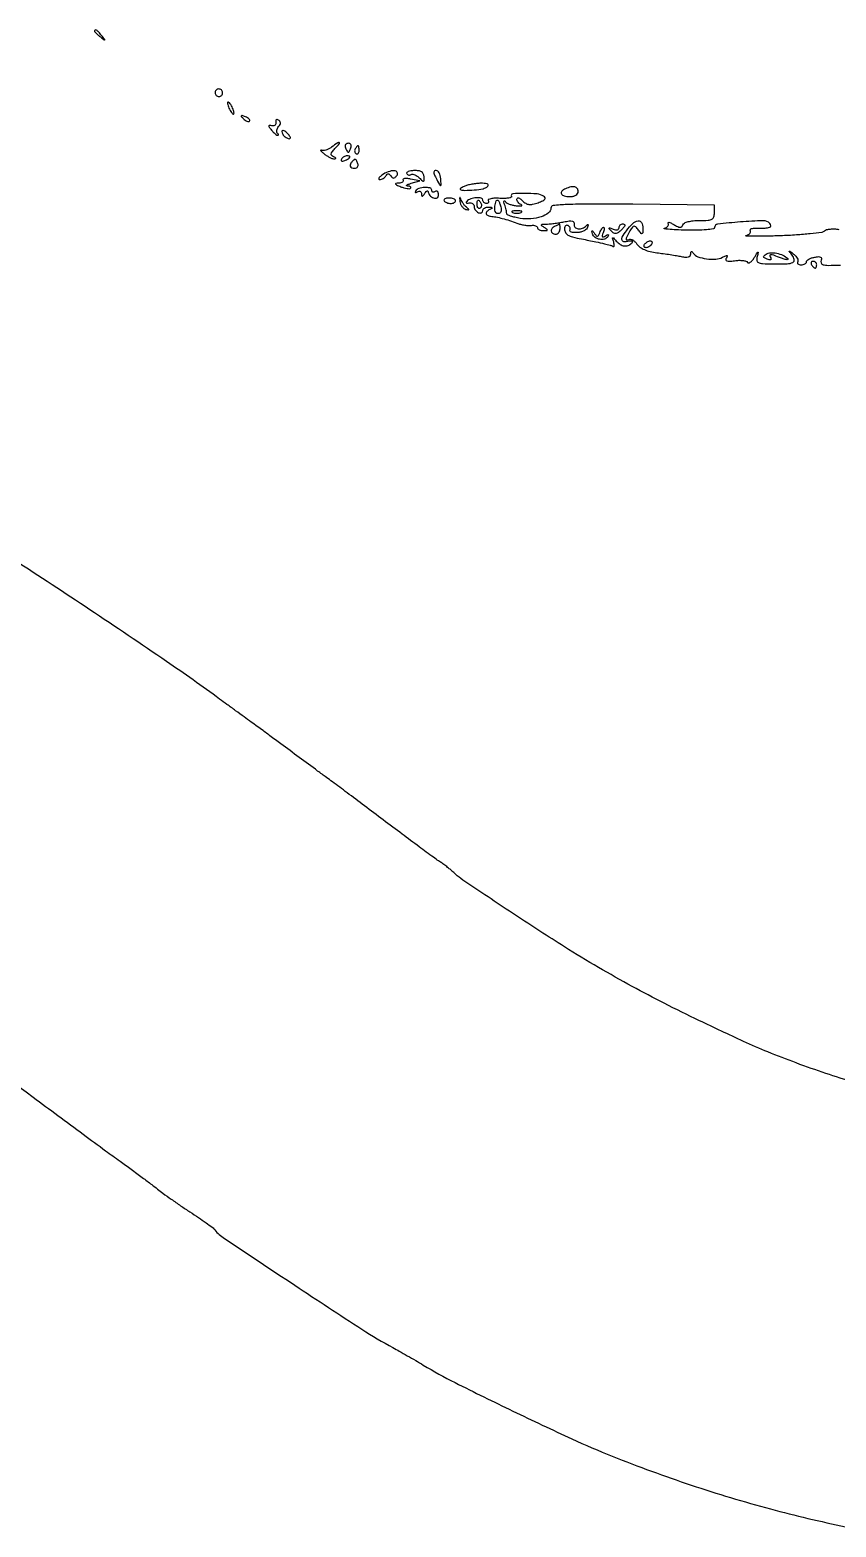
# Model space of a CAD drawing. Extents: x 123 to 7564, y 148 to 3762.
# Drawn here: x 3911.1 to 4147.7, y 2007.4 to 2446.9 of the extents above; entities that cross this region are included whole.
import ezdxf

# ---------------------------------------------------------------- set-up
doc = ezdxf.new("R2010")
doc.units = 0

msp = doc.modelspace()

# ---------------------------------------------------------------- linework, layer by layer
for points in [[(3930, 2446.622445, 0.184603), (3930.08115, 2446.410139, 0.013803), (3930.514062, 2445.952641, 0.017649), (3931.079598, 2445.425681, 0.012436), (3931.75, 2444.872445, 0.001576), (3932.879507, 2443.99236, 0.377591), (3933, 2444, 0.377591), (3933.00764, 2444.120493, 0.001576), (3932.127555, 2445.25, 0.017685), (3931.23668, 2446.306759, 0.065617), (3930.573889, 2446.869516, 0.241985), (3930.193395, 2446.90695, 0.307699)], [(3965.552786, 2429.08541, 0.099038), (3965.401684, 2428.679226, 0.097945), (3965.417584, 2428.244476, 0.097945), (3965.597789, 2427.848514, 0.099038), (3965.91459, 2427.552786, 0.099038), (3966.320774, 2427.401684, 0.097945), (3966.755524, 2427.417584, 0.097945), (3967.151486, 2427.597789, 0.099038), (3967.447214, 2427.91459, 0.099038), (3967.598316, 2428.320774, 0.097945), (3967.582416, 2428.755524, 0.097945), (3967.402211, 2429.151486, 0.099038), (3967.08541, 2429.447214, 0.099038), (3966.679226, 2429.598316, 0.097945), (3966.244476, 2429.582416, 0.097945), (3965.848514, 2429.402211, 0.099038)], [(3969.030626, 2425.5, 0.067616), (3969.096832, 2425.012663, 0.024967), (3969.315379, 2424.353125, 0.024204), (3969.628962, 2423.647707, 0.026766), (3970, 2423, 0.027796), (3970.374359, 2422.485814, 0.102785), (3970.684621, 2422.234375, 0.335455), (3970.877628, 2422.267727, 0.190341), (3970.969374, 2422.5, 0.067616), (3970.903168, 2422.987337, 0.024967), (3970.684621, 2423.646875, 0.024204), (3970.371038, 2424.352293, 0.026766), (3970, 2425, 0.027796), (3969.625641, 2425.514186, 0.102785), (3969.315379, 2425.765625, 0.335455), (3969.122372, 2425.732273, 0.190341)], [(3973.733333, 2420.875912, 0.043285), (3974.246577, 2420.441312, 0.063152), (3974.768815, 2420.162781, 0.082976), (3975.220211, 2420.072099, 0.20742), (3975.526461, 2420.193128, 0.278911), (3975.59249, 2420.461316, 0.120343), (3975.395085, 2420.789051, 0.070189), (3974.940734, 2421.133723, 0.036269), (3974.293128, 2421.435707, 0.008399), (3973.336218, 2421.78179, 0.286372), (3973.111181, 2421.729672, 0.400052), (3973.106486, 2421.536448, 0.011214)], [(3983.225223, 2419.82433, -0.108911), (3983.219269, 2419.343666, -0.15485), (3983.002373, 2418.979034, -0.144782), (3982.601402, 2418.790579, -0.091361), (3982.080727, 2418.806424, 0.031381), (3981.364492, 2418.914597, 0.409962), (3981.176371, 2418.759025, 0.189494), (3981.272514, 2418.415455, 0.011331), (3981.953172, 2417.556424, 0.019154), (3982.487619, 2416.960456, 0.024574), (3983.025313, 2416.4572, 0.02371), (3983.502711, 2416.089908, 0.153275), (3983.789111, 2416, 0.192334), (3983.93555, 2416.058494, 0.250541), (3983.980183, 2416.193285, 0.114225), (3983.891063, 2416.404856, 0.039836), (3983.675343, 2416.657991, -0.162415), (3983.502496, 2417.003915, -0.084854), (3983.516102, 2417.49076, -0.069559), (3983.708308, 2418.040868, -0.054477), (3984.057234, 2418.568963, 0.049038), (3984.467369, 2419.175291, 0.129259), (3984.590854, 2419.680689, 0.161471), (3984.440012, 2420.110346, 0.090095), (3984.023782, 2420.485302, 0.090016), (3983.634872, 2420.63795, 0.225165), (3983.346455, 2420.564776, 0.200483), (3983.198445, 2420.283003, 0.073263)], [(3985, 2417.098444, 0.157897), (3985.254536, 2416.312518, 0.069007), (3986.021539, 2415.512308, 0.076948), (3986.892915, 2415.018937, 0.301864), (3987.465672, 2415.149864, 0.297152), (3987.505656, 2415.367062, 0.045304), (3987.28958, 2415.775917, 0.03842), (3986.911277, 2416.269923, 0.023968), (3986.399141, 2416.789427, 0.036357), (3985.861158, 2417.217338, 0.09576), (3985.410998, 2417.412089, 0.218285), (3985.126309, 2417.350678, 0.236389)], [(3999.602678, 2412.50023, -0.042604), (3998.795203, 2411.990858, -0.047031), (3997.938783, 2411.645188, -0.052522), (3997.1603, 2411.499757, -0.13498), (3996.602678, 2411.60619, 0.185918), (3996.424198, 2411.622171, 0.538128), (3996.394119, 2411.526657, 0.042464), (3996.755989, 2411.151332, 0.009347), (3997.44113, 2410.574157, 0.026437), (3998.262032, 2409.977485, 0.02833), (3999.123096, 2409.4856, 0.02946), (3999.905028, 2409.151803, 0.105131), (4000.44113, 2409.078947, 0.076413), (4000.745114, 2409.149146, 0.419002), (4000.803812, 2409.288853, 0.17224), (4000.635731, 2409.474071, 0.028013), (4000.188869, 2409.682658, -0.104333), (3999.651135, 2410.04163, -0.239424), (3999.509236, 2410.493527, -0.121126), (3999.779215, 2411.12014, -0.02192), (4000.593857, 2412.10371, 0.007432), (4001.916712, 2413.609851, 0.513035), (4001.847369, 2413.890527, 0.257072), (4001.408882, 2413.836453, 0.005496)], [(4003.70233, 2412.333333, 0.017491), (4003.919139, 2411.822506, 0.025698), (4004.1477, 2411.391667, 0.023571), (4004.361132, 2411.070313, 0.238735), (4004.5, 2411, 0.238735), (4004.638868, 2411.070313, 0.023571), (4004.8523, 2411.391667, 0.025698), (4005.080861, 2411.822506, 0.017491), (4005.29767, 2412.333333, 0.090826), (4005.393034, 2412.842204, 0.136649), (4005.27441, 2413.275, 0.147408), (4004.958817, 2413.56256, 0.112027), (4004.5, 2413.666667, 0.112027), (4004.041183, 2413.56256, 0.147408), (4003.72559, 2413.275, 0.136649), (4003.606966, 2412.842204, 0.090826)], [(4006.542705, 2412.069098, 0.090093), (4006.387618, 2411.673795, 0.095385), (4006.385962, 2411.257398, 0.099739), (4006.536973, 2410.88478, 0.108766), (4006.817021, 2410.613087, 0.158515), (4007.139071, 2410.534562, 0.191218), (4007.417083, 2410.669932, 0.126631), (4007.605052, 2411.024148, 0.059057), (4007.666667, 2411.543989, 0.019984), (4007.623697, 2412.618676, 0.269722), (4007.40792, 2412.929499, 0.350126), (4007.086603, 2412.852054, 0.02679)], [(4002.507079, 2409.011454, 0.1144), (4002.393111, 2408.674071, 0.32948), (4002.512472, 2408.474315, 0.155351), (4002.868281, 2408.443138, 0.036408), (4003.448062, 2408.618443, 0.029964), (4004.51997, 2409.105273, 0.168622), (4004.942608, 2409.558518, 0.444011), (4004.798253, 2409.882327, 0.079093), (4004.059017, 2410, 0.088797), (4003.65395, 2409.927491, 0.053277), (4003.21498, 2409.709615, 0.051183), (4002.810572, 2409.389589, 0.061454)], [(4005.666667, 2408.333333, 0.075767), (4005.105548, 2407.570418, 0.212203), (4005.063598, 2406.923006, 0.224636), (4005.51196, 2406.483553, 0.08355), (4006.404659, 2406.333333, 0.102873), (4006.900588, 2406.43646, 0.143627), (4007.246403, 2406.725, 0.141557), (4007.384632, 2407.158173, 0.098834), (4007.29767, 2407.666667, 0.015266), (4006.888464, 2408.642858, 0.191104), (4006.605137, 2408.915225, 0.269789), (4006.269604, 2408.868281, 0.029849)], [(4014.37606, 2404.285714, 0.028497), (4013.773326, 2403.789926, 0.093328), (4013.466805, 2403.377679, 0.289036), (4013.494808, 2403.122974, 0.228496), (4013.749853, 2403, 0.083631), (4014.233511, 2403.081467, 0.053441), (4014.750338, 2403.325112, 0.052023), (4015.2204, 2403.68339, 0.065596), (4015.565983, 2404.106763, -0.056087), (4015.925015, 2404.56403, -0.209739), (4016.256692, 2404.696361, -0.19837), (4016.591749, 2404.54451, -0.050053), (4016.963271, 2404.059428, 0.075523), (4017.360285, 2403.592202, 0.206287), (4017.764702, 2403.463175, 0.156241), (4018.218111, 2403.659167, 0.040043), (4018.782875, 2404.23838, 0.308127), (4018.867181, 2405.12378, 0.27063), (4018.057647, 2405.608311, 0.093349), (4016.214436, 2405.281622, 0.067552)], [(4021.65585, 2404.747829, 0.108142), (4021.905037, 2404.490344, 0.099652), (4022.246278, 2404.351001, 0.095563), (4022.627201, 2404.351579, 0.090624), (4022.988479, 2404.492879, -0.174329), (4023.423872, 2404.584946, -0.065167), (4024.035263, 2404.417743, -0.05447), (4024.713887, 2404.041764, -0.042684), (4025.357987, 2403.499156, 0.010508), (4026.2731, 2402.621718, 0.256116), (4026.603849, 2402.540107, 0.343766), (4026.783338, 2402.776685, 0.015502), (4026.735227, 2403.864851, 0.088885), (4026.510794, 2404.734765, 0.14717), (4026.013615, 2405.299309, 0.111163), (4025.173015, 2405.592037, 0.038652), (4023.883372, 2405.639028, 0.028109), (4022.87758, 2405.54111, 0.056893), (4022.111217, 2405.331556, 0.102454), (4021.690861, 2405.053274, 0.346832)], [(4030.189468, 2403.583333, 0.002845), (4031.270813, 2401.528857, 0.220459), (4031.558359, 2401.311785, 0.49006), (4031.739408, 2401.463869, 0.005635), (4031.648255, 2403.268346, 0.047499), (4031.503288, 2404.186081, 0.064911), (4031.192229, 2404.962087, 0.082108), (4030.772265, 2405.487061, 0.185114), (4030.304014, 2405.666602, 0.129434), (4029.815567, 2405.538032, 0.255621), (4029.610257, 2405.207225, 0.11269), (4029.71351, 2404.603925, 0.02122)], [(4020.589279, 2402.855543, -0.208819), (4020.636266, 2402.526528, -0.171239), (4020.431314, 2402.232696, -0.099757), (4019.964828, 2402.022307, -0.047489), (4019.309017, 2401.936614, 0.024976), (4018.487039, 2401.866605, 0.532377), (4018.396387, 2401.682464, 0.160708), (4018.688772, 2401.420201, 0.007985), (4019.895184, 2400.915131, 0.024536), (4020.850538, 2400.586348, 0.033462), (4021.739968, 2400.391661, 0.035361), (4022.462453, 2400.335265, 0.200786), (4022.811851, 2400.478517, 0.233361), (4022.881413, 2400.68369, 0.211195), (4022.764002, 2400.876095, 0.096637), (4022.424893, 2401.025074, 0.037772), (4021.916667, 2401.09968, -0.159091), (4021.645739, 2401.209713, -0.481506), (4021.650521, 2401.380364, -0.075773), (4022.11681, 2401.631502, -0.015976), (4023, 2401.915225), (4025.5, 2402.631089), (4022.780262, 2403.171088, 0.025132), (4021.771629, 2403.319141, 0.059703), (4021.014769, 2403.301146, 0.140638), (4020.63282, 2403.129441, 0.371401)], [(4024.269448, 2399.626959, 0.064514), (4024.130172, 2399.318997, 0.393091), (4024.200044, 2399.175524, 0.202245), (4024.431068, 2399.182591, 0.030982), (4024.845492, 2399.404508, -0.087818), (4025.2929, 2399.582373, -0.170128), (4025.669715, 2399.531642, -0.177556), (4025.921793, 2399.260233, -0.096635), (4026.015313, 2398.809017, 0.044036), (4026.070307, 2398.259321, 0.415341), (4026.247683, 2398.139075, 0.187072), (4026.522598, 2398.311987, 0.016439), (4027, 2399, -0.032534), (4027.375523, 2399.505654, -0.130526), (4027.689119, 2399.723615, -0.34781), (4027.893466, 2399.655524, -0.142532), (4027.984687, 2399.356989, 0.113081), (4028.101411, 2398.877105, 0.064793), (4028.436127, 2398.380653, 0.059584), (4028.925291, 2397.943638, 0.061005), (4029.5, 2397.638374, 0.076235), (4030.122482, 2397.50294, 0.158198), (4030.598721, 2397.625426, 0.166538), (4030.896641, 2397.997464, 0.086507), (4031, 2398.590402, 0.067775), (4030.926548, 2399.129793, 0.141436), (4030.70625, 2399.487745, 0.190681), (4030.379785, 2399.611094, 0.135314), (4030, 2399.5, -0.07646), (4029.617603, 2399.337896, -0.15381), (4029.29375, 2399.356344, -0.186466), (4029.079292, 2399.548585, -0.118367), (4029, 2399.878834, 0.343522), (4028.480212, 2400.546112, 0.075247), (4026.931303, 2400.696857, 0.065761), (4025.224569, 2400.378295, 0.17716)], [(4038.5, 2401, 0.058633), (4037.45812, 2400.399318, 0.603934), (4037.517915, 2400.018974, 0.089627), (4038.66161, 2399.846744, 0.008504), (4041.5, 2399.978305, 0.037016), (4044.052554, 2400.331053, 0.144605), (4045.436319, 2401.084388, 0.579371), (4045.264038, 2401.718741, 0.069914), (4043.45, 2401.929715, 0.023183), (4042.174155, 2401.840031, 0.017282), (4040.779062, 2401.627618, 0.017556), (4039.475416, 2401.335048, 0.037513)], [(4068.25, 2400.337719, 0.10379), (4067.20015, 2399.634228, 0.327127), (4067.087668, 2398.843371, 0.209752), (4067.902193, 2398.203005, 0.063272), (4069.5, 2398, 0.04716), (4070.543379, 2398.09863, 0.088208), (4071.333333, 2398.4, 0.118484), (4071.822179, 2398.88002, 0.140575), (4072, 2399.5, 0.154712), (4071.724972, 2400.367562, 0.186372), (4071.018097, 2400.839116, 0.111113), (4069.846993, 2400.837317, 0.04019)], [(4032.632436, 2396.785714, 0.106803), (4032.922412, 2396.484489, 0.051141), (4033.398678, 2396.230804, 0.04742), (4033.971796, 2396.058236, 0.049465), (4034.559017, 2396, 0.05256), (4035.110336, 2396.058116, 0.072414), (4035.576711, 2396.230804, 0.092326), (4035.889977, 2396.485859, 0.177669), (4036, 2396.785714, 0.223398), (4035.85855, 2397.086501, 0.076248), (4035.434067, 2397.340625, 0.057994), (4034.811155, 2397.513946, 0.0389), (4034.073419, 2397.571429, 0.039538), (4033.368544, 2397.515602, 0.085489), (4032.855415, 2397.340625, 0.161426), (4032.614282, 2397.082567, 0.251349)], [(4037.267634, 2396.582866, 0.068372), (4037.468413, 2395.819363, 0.06169), (4037.872368, 2395.108748, 0.065182), (4038.409043, 2394.555623, 0.101374), (4039, 2394.256735, 0.015469), (4039.629137, 2394.105933, 0.258208), (4039.82709, 2394.167397, 0.422126), (4039.82164, 2394.325275, 0.023327), (4039.399944, 2394.673869, -0.046559), (4038.932752, 2395.098052, -0.025114), (4038.437289, 2395.697949, -0.024796), (4037.989982, 2396.365226, -0.035522), (4037.667578, 2397, 0.011419), (4037.36632, 2397.6714, 0.524627), (4037.239775, 2397.691806, 0.218072), (4037.169657, 2397.490352, 0.006534)], [(4043.457295, 2396.069098, -0.090093), (4043.612382, 2395.673795, -0.095385), (4043.614038, 2395.257398, -0.099739), (4043.463027, 2394.88478, -0.108766), (4043.182979, 2394.613087, -0.158515), (4042.860929, 2394.534562, -0.191218), (4042.582917, 2394.669932, -0.126631), (4042.394948, 2395.024148, -0.059057), (4042.333333, 2395.543989, -0.019984), (4042.376303, 2396.618676, -0.269722), (4042.59208, 2396.929499, -0.350126), (4042.913397, 2396.852054, -0.02679)], [(4049.289749, 2395, -0.048241), (4049.424828, 2394.159614, -0.110766), (4049.324755, 2393.530179, -0.160492), (4049.002447, 2393.144847, -0.139891), (4048.494864, 2393, -0.219184), (4047.8807, 2393.282817, -0.140031), (4047.547769, 2394.0098, -0.079368), (4047.556273, 2395.190793, -0.032859), (4047.923489, 2396.75, -0.298327), (4048.191287, 2396.972813, -0.26122), (4048.532117, 2396.829955, -0.075289), (4048.932877, 2396.117809, -0.026633)], [(4052.75, 2393.337719, 0.057986), (4053.320008, 2393.181385, 0.037979), (4054, 2393.12966, 0.037979), (4054.679992, 2393.181385, 0.057986), (4055.25, 2393.337719, 0.174857), (4055.459382, 2393.525001, 0.447206), (4055.398438, 2393.693942, 0.078554), (4054.89144, 2393.810911, 0.017491), (4054, 2393.842105, 0.017491), (4053.10856, 2393.810911, 0.078554), (4052.601562, 2393.693942, 0.447206), (4052.540618, 2393.525001, 0.174857)], [(4065.25, 2389.337719, 0.10621), (4064.344368, 2388.724563, 0.202618), (4064.03671, 2387.917474, 0.250315), (4064.418496, 2387.260128, 0.139409), (4065.333333, 2387, 0.111732), (4065.841974, 2387.115099, 0.100101), (4066.275, 2387.440625, 0.094518), (4066.565493, 2387.927262, 0.087646), (4066.666667, 2388.5, 0.005217), (4066.660721, 2389.06985, 0.009427), (4066.642187, 2389.536184, 0.0049), (4066.61671, 2389.908217, 0.630787), (4066.583333, 2389.921053, -0.084727), (4066.514749, 2389.875198, -0.001967), (4066.157292, 2389.717133, -0.004315), (4065.735034, 2389.53672, -0.002906)], [(4079.298676, 2387.335955, 0.02337), (4079.040853, 2386.557102, 0.24326), (4079.107128, 2386.237236, 0.337019), (4079.375782, 2386.171744, 0.035655), (4079.98457, 2386.490464, -0.020269), (4080.53591, 2386.801066, -0.209884), (4080.790131, 2386.816019, -0.423212), (4080.860268, 2386.65686, -0.042009), (4080.650538, 2386.243575, -0.188571), (4079.697208, 2385.527152, -0.115567), (4078.273985, 2385.467941, -0.111839), (4076.936813, 2386.05116, -0.17005), (4076.228078, 2387.087373, -0.007263), (4076.032086, 2387.859836, -0.441828), (4076.104096, 2387.965517, -0.27631), (4076.256975, 2387.901138, -0.005172), (4076.784706, 2387.166154, 0.033349), (4077.301755, 2386.525516, 0.25149), (4077.657306, 2386.402811, 0.235491), (4077.972554, 2386.629301, 0.029717), (4078.329452, 2387.416154, -0.025729), (4078.598751, 2388.022683, -0.035274), (4078.90557, 2388.534745, -0.038062), (4079.205609, 2388.900939, -0.204867), (4079.43723, 2389, -0.359234), (4079.58281, 2388.879908, -0.068698), (4079.60278, 2388.511187, -0.045997), (4079.507844, 2387.97425, -0.024874)], [(4084.721429, 2388.292857, -0.030756), (4083.786143, 2387.466063, -0.129417), (4083.103205, 2387.17328, -0.171275), (4082.474681, 2387.295234, -0.064628), (4081.757143, 2387.852103, -0.009712), (4081.101478, 2388.538762, -0.373675), (4081.096035, 2388.735433, -0.313075), (4081.30401, 2388.794435, -0.008345), (4082.25, 2388.452257, 0.049899), (4082.945342, 2388.264264, 0.103129), (4083.505245, 2388.287343, 0.158566), (4083.861812, 2388.511511, 0.17553), (4084, 2388.893011, -0.108897), (4084.093084, 2389.315339, -0.099757), (4084.356696, 2389.674822, -0.095348), (4084.750692, 2389.915888, -0.089983), (4085.214286, 2390, -0.190883), (4085.56764, 2389.86, -0.281447), (4085.653455, 2389.547059, -0.101005), (4085.376505, 2389.018176, -0.025426)], [(4093.5, 2384, -0.064269), (4093.189439, 2383.617474, -0.051777), (4092.769763, 2383.29375, -0.053414), (4092.310186, 2383.073533, -0.085235), (4091.881966, 2383, -0.117858), (4091.550471, 2383.079239, -0.186277), (4091.357263, 2383.29375, -0.154201), (4091.338175, 2383.617617, -0.076764), (4091.5, 2384, -0.064269), (4091.810561, 2384.382526, -0.051777), (4092.230237, 2384.70625, -0.053414), (4092.689814, 2384.926467, -0.085235), (4093.118034, 2385, -0.117858), (4093.449529, 2384.920761, -0.186277), (4093.642737, 2384.70625, -0.154201), (4093.661825, 2384.382383, -0.076764)], [(4133.5, 2379.824695, -0.285654), (4133.560817, 2379.590695, -0.34544), (4133.379314, 2379.465623, -0.058936), (4132.708686, 2379.587365, -0.015929), (4131.6849, 2379.937089, 0.006), (4129.383376, 2380.774671, 0.078594), (4128.49266, 2380.936901, 0.463082), (4128.25489, 2380.669457, 0.103605), (4128.492921, 2380.011454, -0.121624), (4128.601889, 2379.673044, -0.337425), (4128.472924, 2379.476802, -0.1444), (4128.09207, 2379.457085, -0.03284), (4127.468092, 2379.650618, -0.027054), (4126.66145, 2380.011329, -0.227045), (4126.426638, 2380.320415, -0.272847), (4126.54156, 2380.656402, -0.036906), (4127.166154, 2381.116335, -0.130264), (4128.48122, 2381.525835, -0.061069), (4130.271032, 2381.383818, -0.058499), (4132.087411, 2380.785852, -0.081464)], [(4140.5, 2378, 0.029505), (4140.768994, 2377.617226, 0.035638), (4141.066025, 2377.29375, 0.038439), (4141.34829, 2377.065539, 0.151918), (4141.559017, 2377, 0.210953), (4141.727648, 2377.07446, 0.081139), (4141.870461, 2377.29375, 0.061769), (4141.967655, 2377.617151, 0.042167), (4142, 2378, 0.105053), (4141.918938, 2378.381556, 0.099167), (4141.688914, 2378.70625, 0.09642), (4141.345238, 2378.923877, 0.093332), (4140.940983, 2379, 0.108972), (4140.586039, 2378.921712, 0.182303), (4140.3746, 2378.70625, 0.161196), (4140.343488, 2378.3821, 0.082592)]]:
    msp.add_lwpolyline(points, format="xyb", close=True)
for points in [[(4148.617983, 2388.287141, 0.029127), (4147.253939, 2388.427636, 0.03396), (4145.951721, 2388.397036, 0.036232), (4144.877391, 2388.219446, 0.138155), (4144.290559, 2387.890559, -0.164921), (4143.496278, 2387.498518, -0.006068), (4140.120608, 2387.093325, -0.010481), (4136.059574, 2386.741724, -0.007108), (4131.422576, 2386.504165, -0.003759), (4126.965529, 2386.372854, -0.008021), (4123.519915, 2386.352546, -0.010476), (4121.285272, 2386.422064, -0.838057), (4121.262243, 2386.607272, 0.047625), (4121.90142, 2386.873484, 0.080161), (4122.363009, 2387.22424, 0.118125), (4122.580453, 2387.598909, 0.214259), (4122.534892, 2387.943544, -0.218099), (4122.497598, 2388.242506, -0.176536), (4122.696526, 2388.501569, -0.097843), (4123.144831, 2388.676183, -0.044834), (4123.772649, 2388.730782, 0.008199), (4126.839923, 2388.772304, 0.067665), (4128.212952, 2389.001014, 0.330658), (4128.551751, 2389.463804, 0.197159), (4128.275443, 2390.124557, 0.206323), (4126.302266, 2390.909155, 0.011805), (4119.630018, 2390.561343, 0.009728), (4112.918727, 2389.920858, 0.381032), (4112, 2388.890313, -0.373903), (4111.678252, 2388.520207, -0.012685), (4109.608017, 2388.282766, -0.018038), (4106.954069, 2388.14263, -0.010361), (4103.75, 2388.155569, -0.00496), (4100.698383, 2388.261439, -0.011907), (4098.441096, 2388.416109, -0.026719), (4097.264064, 2388.588769, -0.809327), (4097.262243, 2388.755618, 0.061483), (4097.891098, 2388.9807, 0.104487), (4098.325617, 2389.328318, 0.144451), (4098.49944, 2389.7384, 0.16846), (4098.4076, 2390.149507, -0.299578), (4098.414179, 2390.379764, -0.298052), (4098.628542, 2390.465571, -0.065077), (4099.20343, 2390.269586, -0.019044), (4100.02601, 2389.823825, 0.020576), (4101.192083, 2389.196536, 0.106636), (4101.898599, 2389.023694, 0.205675), (4102.370896, 2389.21137, 0.110298), (4102.713987, 2389.75, -0.197412), (4103.176506, 2390.259335, -0.048147), (4104.265097, 2390.653622, -0.039471), (4105.766428, 2390.915017, -0.023374), (4107.583333, 2391, 0.01369), (4110.115362, 2391.069338, 0.104502), (4111.259207, 2391.377306, 0.201928), (4111.814068, 2392.03466, 0.075885), (4111.999079, 2393.25), (4111.998159, 2395.5), (4087.999079, 2395.741529, 0.00201), (4075.344153, 2395.818021, 0.011848), (4068.712303, 2395.674284, 0.013822), (4064.655987, 2395.377616, 0.385032), (4064, 2394.652044, -0.238033), (4063.2705, 2393.206515, -0.078504), (4061.096344, 2392.076361, -0.063503), (4058.105754, 2391.483053, -0.056955), (4054.945972, 2391.62463, -0.018343), (4053.433796, 2391.923685, -0.028462), (4052.159129, 2392.302445, -0.027567), (4051.213753, 2392.703107, -0.286151), (4051, 2393.046021, 0.04448), (4050.962412, 2393.467703, 0.011272), (4050.825415, 2394.142331, 0.011406), (4050.633177, 2394.908934, 0.011307), (4050.405668, 2395.668213, -0.018624), (4050.210908, 2396.35456, -0.133591), (4050.219905, 2396.695795, -0.499503), (4050.370421, 2396.751135, -0.073992), (4050.655668, 2396.5, 0.097485), (4051.152107, 2396.102436, 0.034997), (4051.986352, 2395.738929, 0.033118), (4052.981017, 2395.458556, 0.033519), (4054, 2395.313375, 0.014426), (4054.89407, 2395.272522, 0.069465), (4055.398438, 2395.334309, 0.503268), (4055.453627, 2395.473421, 0.156705), (4055.25, 2395.646708, -0.070489), (4054.772087, 2395.929907, -0.06184), (4054.367188, 2396.346146, -0.06472), (4054.092953, 2396.826434, -0.097696), (4054, 2397.297619, -0.240971), (4054.146074, 2397.583114, -0.233683), (4054.466353, 2397.636714, -0.091921), (4054.983836, 2397.369515, -0.031369), (4055.620322, 2396.80825, 0.057561), (4056.580503, 2396.046912, 0.107732), (4057.510575, 2395.717103, 0.087185), (4058.626126, 2395.77046, 0.028434), (4060.216695, 2396.225385, 0.018271), (4061.611109, 2396.769385, 0.113207), (4062.226282, 2397.221658, 0.311322), (4062.273529, 2397.658412, 0.128212), (4061.846373, 2398.116108, 0.117701), (4059.899334, 2398.784201, 0.023591), (4056.208731, 2398.965362, 0.021788), (4052.763242, 2398.821624, 0.559066), (4052.417316, 2398.133786, -0.441732), (4052.327428, 2397.819229, -0.068629), (4051.63608, 2397.587436, -0.04076), (4050.483416, 2397.465982, -0.01997), (4049.006022, 2397.490256, 0.019742), (4047.528222, 2397.515211, 0.040218), (4046.374195, 2397.395939, 0.067146), (4045.679112, 2397.167546, 0.444419), (4045.588706, 2396.85647, -0.101307), (4045.708494, 2396.529983, -0.177738), (4045.651458, 2396.251588, -0.167417), (4045.423171, 2396.065025, -0.088581), (4045.059017, 2396, -0.092725), (4044.654751, 2396.075621, -0.096236), (4044.311086, 2396.291907, -0.099282), (4044.081084, 2396.614571, -0.105732), (4044, 2396.993725, 0.354731), (4043.524444, 2397.579682, 0.07225), (4042.090684, 2397.670148, 0.061353), (4040.432016, 2397.327374, 0.115271), (4039.27577, 2396.609103, 0.100258), (4039.098099, 2396.341176, 0.359048), (4039.155155, 2396.159132, 0.166644), (4039.441053, 2396.086923, 0.03562), (4039.954545, 2396.166667, -0.096261), (4040.512974, 2396.185295, -0.117258), (4040.99517, 2395.985938, -0.12134), (4041.324754, 2395.597656, -0.107976), (4041.454545, 2395.083333, 0.152249), (4041.821164, 2394.027659, 0.126824), (4042.747058, 2393.275757, 0.220614), (4043.595229, 2393.279582, 0.290809), (4044, 2393.916667, -0.162117), (4044.135479, 2394.323526, -0.102074), (4044.514062, 2394.65858, -0.081614), (4045.08073, 2394.87069, -0.060168), (4045.75, 2394.921053, -0.021021), (4046.416573, 2394.862835, -0.185333), (4046.672067, 2394.724694, -0.449116), (4046.648042, 2394.54862, -0.051902), (4046.25, 2394.337719, 0.047945), (4045.771833, 2394.089179, 0.053047), (4045.367188, 2393.761184, 0.059996), (4045.090335, 2393.407248, 0.136832), (4045, 2393.083333, 0.158107), (4045.094993, 2392.790436, 0.088702), (4045.367188, 2392.528275, 0.072979), (4045.771941, 2392.335753, 0.057387), (4046.25, 2392.246966, -0.031409), (4047.783866, 2392.043652, -0.015098), (4049.719177, 2391.601171, -0.014094), (4051.849443, 2390.981331, -0.013004), (4054, 2390.227025, 0.028292), (4055.0855, 2389.883162, 0.023048), (4056.279687, 2389.635962, 0.023636), (4057.40311, 2389.511009, 0.05466), (4058.25, 2389.549742, -0.049394), (4058.919933, 2389.587437, -0.076954), (4059.485938, 2389.474995, -0.106734), (4059.863073, 2389.237302, -0.201607), (4060, 2388.911516, 0.18559), (4060.133304, 2388.564751, 0.091125), (4060.514062, 2388.272256, 0.070526), (4061.080337, 2388.076726, 0.050143), (4061.75, 2388.015313, 0.011892), (4062.720085, 2388.046884, 0.322072), (4062.909017, 2388.199503, 0.317129), (4062.826005, 2388.429742, 0.011691), (4062.012608, 2388.971046, -0.016932), (4061.250323, 2389.489944, -0.371199), (4061.19376, 2389.73327, -0.264624), (4061.442779, 2389.893215, -0.011598), (4062.512608, 2389.925704, 0.021466), (4063.501169, 2389.975262, 0.00802), (4064.882576, 2390.126511, 0.007929), (4066.384581, 2390.339632, 0.00952), (4067.789779, 2390.589309, -0.017427), (4069.386743, 2390.847079, -0.086803), (4070.290454, 2390.803677, -0.21855), (4070.711667, 2390.482475, -0.177957), (4070.789779, 2389.914792, 0.248792), (4071.037812, 2389.026182, 0.172901), (4071.986645, 2388.545997, 0.12468), (4073.28982, 2388.705775, 0.132353), (4074.326131, 2389.466542, -0.031056), (4074.658001, 2389.832597, -0.405653), (4074.824907, 2389.832848, -0.2516), (4074.890795, 2389.626157, -0.020068), (4074.758707, 2389.047729, -0.141444), (4074.41476, 2388.481235, -0.065364), (4073.703818, 2387.980559, -0.057055), (4072.761136, 2387.61597, -0.050464), (4071.720245, 2387.45417, -0.026867), (4070.738349, 2387.454517, -0.057637), (4069.992881, 2387.581884, -0.113855), (4069.593566, 2387.805821, -0.361219), (4069.553981, 2388.087343, 0.130314), (4069.658209, 2388.431081, 0.100664), (4069.593481, 2388.818815, 0.088548), (4069.368617, 2389.191657, 0.074609), (4069.016312, 2389.489919, 0.139891), (4068.630496, 2389.599024, 0.19121), (4068.298542, 2389.466345, 0.138323), (4068.074428, 2389.09059, 0.065818), (4068, 2388.527632, 0.116038), (4068.249181, 2387.468387, 0.144793), (4068.934815, 2386.731928, 0.072509), (4070.308878, 2386.169083, 0.013235), (4073, 2385.574244, -0.002008), (4077.21413, 2384.741534, -0.008542), (4079.722081, 2384.190747, -0.012404), (4081.342296, 2383.763072, -0.067776), (4082.168473, 2383.395878, 0.245609), (4082.417783, 2383.377924, 0.249997), (4082.572069, 2383.572246, 0.091225), (4082.571675, 2384.038015, 0.030926), (4082.406911, 2384.698062, -0.005896), (4082.079184, 2385.777879, -0.395242), (4082.159293, 2385.935616, -0.304474), (4082.356605, 2385.886696, -0.004762), (4083.168365, 2384.97436, 0.068247), (4084.297145, 2383.990499, 0.110212), (4085.484505, 2383.542097, 0.126065), (4086.635393, 2383.66834, 0.106737), (4087.666667, 2384.333333, 0.045993), (4087.923174, 2384.641933, 0.218261), (4087.961458, 2384.86261, 0.313508), (4087.822051, 2384.981271, 0.074301), (4087.5, 2384.964912, -0.03938), (4085.599457, 2384.735045, -0.308284), (4084.881919, 2385.181349, -0.24015), (4084.934731, 2386.139017, -0.02755), (4086.158121, 2388, -0.041227), (4088.007155, 2390.112258, -0.154887), (4089.564525, 2390.887757, -0.321556), (4090.582039, 2390.374026, -0.124424), (4090.968197, 2388.75, -0.009619), (4090.923208, 2387.402356, -0.283185), (4090.736412, 2387.131952, -0.333586), (4090.440163, 2387.201193, -0.011787), (4089.662315, 2388.175657, 0.02326), (4088.867885, 2389.125372, 0.234983), (4088.400422, 2389.304585, 0.213254), (4087.946633, 2389.047339, 0.019158), (4087.194119, 2387.939225, 0.01699), (4086.320215, 2386.427924, 0.09652), (4086.048835, 2385.543899, 0.453857), (4086.302765, 2385.269519, 0.132148), (4086.931578, 2385.457713, -0.199759), (4087.390664, 2385.531445, -0.077641), (4087.997378, 2385.282014, -0.060707), (4088.651681, 2384.76758, -0.043084), (4089.251659, 2384.051095, 0.086924), (4090.129473, 2383.171571, 0.051252), (4091.42827, 2382.444148, 0.043288), (4093.091243, 2381.890089, 0.028812), (4095.070081, 2381.535155, -0.004725), (4096.967578, 2381.288393, -0.003783), (4099.006524, 2380.987871, -0.003824), (4100.888629, 2380.681142, -0.009687), (4102.25, 2380.421335, 0.027861), (4103.507318, 2380.228428, 0.090524), (4104.344378, 2380.298927, 0.164318), (4104.825168, 2380.621054, 0.162213), (4105.015313, 2381.170545, -0.032011), (4105.057315, 2381.725671, -0.291772), (4105.207735, 2381.901632, -0.295207), (4105.428956, 2381.838404, -0.032473), (4105.765313, 2381.399029, 0.163856), (4107.102277, 2380.366699, 0.04835), (4109.653353, 2379.753017, 0.048629), (4112.379202, 2379.637737, 0.109556), (4114.360034, 2380.192684, -0.011407), (4115.300846, 2380.668911, -0.162974), (4115.66881, 2380.714275, -0.473198), (4115.767835, 2380.527002, -0.039025), (4115.478629, 2379.965421, 0.153982), (4115.344381, 2379.435265, 0.311228), (4115.596669, 2379.11087, 0.097647), (4116.375362, 2379.023555, 0.01568), (4117.90198, 2379.198922, -0.030264), (4119.165633, 2379.306869, -0.039084), (4120.327952, 2379.244718, -0.043426), (4121.245815, 2379.041057, -0.179924), (4121.686541, 2378.69817, 0.288115), (4122.029718, 2378.52977, 0.128708), (4122.520237, 2378.714882, 0.070968), (4123.104716, 2379.268805, 0.035013), (4123.684228, 2380.1149, -0.00252), (4124.522627, 2381.527681, -0.174406), (4124.733345, 2381.699773, -0.59588), (4124.831954, 2381.610587, -0.005438), (4124.52578, 2380.412113, 0.089678), (4124.430933, 2379.259709, 0.267459), (4124.873592, 2378.638925, 0.096229), (4126.067788, 2378.350726, 0.008203), (4129.234065, 2378.260358, 0.010574), (4133.33096, 2378.297309, 0.101291), (4135.021734, 2378.696868, 0.353069), (4135.425234, 2379.515334, 0.111145), (4134.798558, 2380.839028, -0.001911), (4133.983376, 2381.889973, -0.432364), (4134.001307, 2382.000883, -0.323805), (4134.134586, 2381.996621, -0.001655), (4135.23899, 2381.136693, -0.044598), (4135.86413, 2380.549599, -0.060274), (4136.306174, 2379.913392, -0.075215), (4136.5116, 2379.326479, -0.187169), (4136.429973, 2378.886693, 0.164171), (4136.351971, 2378.550737, 0.190638), (4136.500904, 2378.260466, 0.123371), (4136.88313, 2378.064149, 0.057307), (4137.440983, 2378, 0.054713), (4138.03738, 2378.065457, 0.074363), (4138.542039, 2378.259505, 0.093924), (4138.880641, 2378.546353, 0.171826), (4139, 2378.883423, -0.212638), (4139.165476, 2379.254933, -0.056013), (4139.707557, 2379.642598, -0.04669), (4140.486412, 2379.986306, -0.033362), (4141.408705, 2380.227299, -0.026298), (4142.523762, 2380.380229, -0.130827), (4143.140691, 2380.270222, -0.267709), (4143.383064, 2379.924185, -0.114058), (4143.301716, 2379.343876, 0.187205), (4143.304789, 2378.51751, 0.240632), (4143.865532, 2378.021051, 0.063095), (4145.374494, 2377.829357, 0.00638), (4149, 2377.874396, -0.001402)], [(4153, 2137.953946, -0.009027), (4144.71077, 2140.58196, -0.007566), (4136.015746, 2143.659661, -0.007723), (4127.681108, 2146.899808, -0.011488), (4120.5, 2150.014092, -0.003377), (4107.565358, 2156.086521, -0.006399), (4097.243052, 2161.181165, -0.007154), (4087.860161, 2166.132824, -0.005749), (4077.907268, 2171.718287, -0.011139), (4067.944511, 2177.760479, -0.003682), (4053.583685, 2187.063076, -0.002188), (4039.259604, 2196.582459, -0.039463), (4034.944252, 2200, 0.015994), (4034.161771, 2200.681751, 0.007885), (4033.126749, 2201.5, 0.007815), (4032.024716, 2202.31634, 0.011302), (4031.023966, 2203, -0.013973), (4029.521163, 2204.038454, -0.000932), (4025.301976, 2207.14375, -0.001344), (4020.288539, 2210.868902, -0.001005), (4014.782974, 2215, 0.000364), (4009.244086, 2219.167204, 0.000464), (4004.127912, 2223.003125, 0.000361), (3999.832129, 2226.212896, 0.003869), (3998.0788, 2227.5, -0.002378), (3995.506349, 2229.376634, -0.000318), (3990.104269, 2233.362311, -0.000366), (3984.694535, 2237.365066, -0.001593), (3981.499429, 2239.748604, 0.003228), (3980.877902, 2240.209105, 0.00037), (3979.471068, 2241.235858, 0.000447), (3977.795555, 2242.454511, 0.000364), (3975.999429, 2243.756443, -0.000566), (3973.932667, 2245.255821, -0.000316), (3971.420363, 2247.085203, -0.000315), (3968.88245, 2248.93814, -0.000513), (3966.729465, 2250.515512, 0.008557), (3951.153831, 2261.546288, 0.003075), (3928.618926, 2276.731105, 0.002591), (3906.413994, 2291.330403, 0.016989)], [(3879.35205, 2157.550219, -0.004302), (3912, 2133.641671, 0.000668), (3919.286705, 2128.223732, 0.000636), (3926.709375, 2122.734709, 0.00063), (3933.282402, 2117.899697, 0.002258), (3937.5, 2114.834693, -0.001904), (3940.783093, 2112.452364, -0.001931), (3944.032373, 2110.056307, -0.001877), (3946.843309, 2107.950246, -0.007924), (3948.503822, 2106.65454, 0.012165), (3950.089651, 2105.43861, 0.003765), (3952.533524, 2103.685502, 0.003763), (3955.29643, 2101.765875, 0.004131), (3958.003822, 2099.947509, -0.003119), (3960.529097, 2098.258864, -0.004505), (3962.738623, 2096.732101, -0.0024), (3964.587959, 2095.416126, -0.071665), (3965, 2095.019493, 0.080113), (3967.778174, 2092.433702, 0.000923), (3988.830573, 2078.404424, 0.002468), (4008.524688, 2065.472305, 0.021036), (4017.618885, 2060.094465, -0.004967), (4019.459939, 2059.084142, -0.002312), (4021.828672, 2057.73901, -0.00229), (4024.302174, 2056.304116, -0.003198), (4026.5, 2054.996695, 0.019425), (4035.838147, 2049.844332, 0.003947), (4052.801453, 2041.493684, 0.004288), (4070.147688, 2033.306631, 0.013416), (4082, 2028.217495, 0.01415), (4105.150627, 2019.755172, 0.014766), (4128.418804, 2012.745268, 0.01561), (4150.493611, 2007.533019, 0.023613)]]:
    msp.add_lwpolyline(points, format="xyb")

doc.saveas('drawing.dxf')
